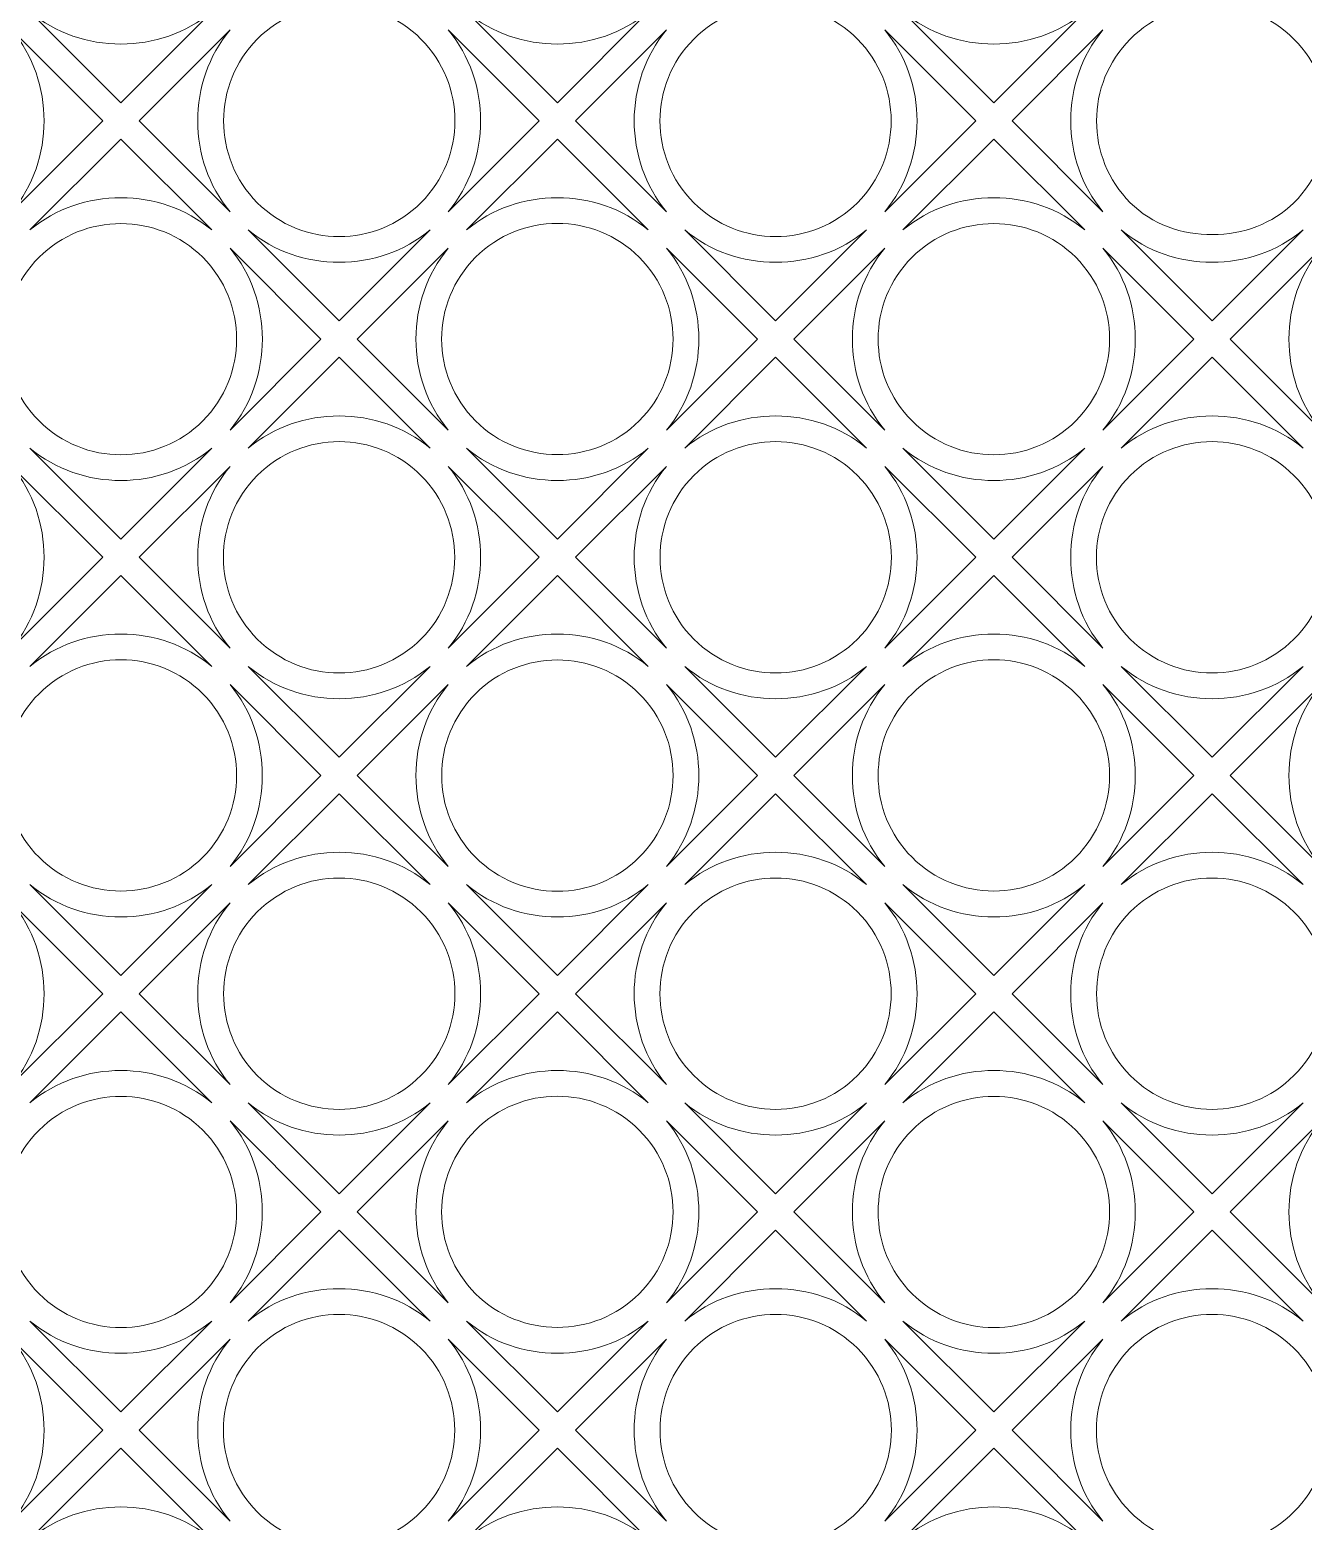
# Model space of a CAD drawing. Header units: centimetres. Extents: x -323 to 323, y -154 to 154.
# Drawn here: x 110.8 to 209.8, y -75 to 41 of the extents above; entities that cross this region are included whole.
import ezdxf

# ---------------------------------------------------------------- set-up
doc = ezdxf.new("R2010")
doc.units = ezdxf.units.CM
doc.header["$MEASUREMENT"] = 0
doc.layers.add('layer 1', color=7, linetype='Continuous')

msp = doc.modelspace()

# ---------------------------------------------------------------- linework, layer by layer
at = {"layer": 'layer 1', "color": 250, "lineweight": 9}
for points, knots in [([(168.76868, -154.14938), (168.76868, -154.14938), (14.61957, -0.00025), (14.61957, -0.00025), (14.61957, -0.00025), (14.61957, -0.00025), (168.76928, 154.14937), (168.76928, 154.14937), (168.76928, 154.14937), (168.76928, 154.14937), (322.91835, 0.0003), (322.91835, 0.0003), (322.91835, 0.0003), (322.91835, 0.0003), (168.76868, -154.14938), (168.76868, -154.14938)], [0, 0, 0, 0, 0.2, 0.2, 0.2, 0.2, 0.4, 0.4, 0.4, 0.4, 0.6, 0.6, 0.6, 0.6, 1, 1, 1, 1]), ([(128.46414, 27.57741), (131.97715, 24.06434), (137.67847, 24.06438), (141.19152, 27.57736), (141.19152, 27.57736), (144.70458, 31.09038), (144.70455, 36.79173), (141.19156, 40.30476), (141.19156, 40.30476), (137.67857, 43.81776), (131.97719, 43.81781), (128.46419, 40.30481), (128.46419, 40.30481), (124.96971, 36.81035), (124.96966, 31.07189), (128.46414, 27.57741)], [0, 0, 0, 0, 0.2, 0.2, 0.2, 0.2, 0.4, 0.4, 0.4, 0.4, 0.6, 0.6, 0.6, 0.6, 1, 1, 1, 1]), ([(175.13285, 40.30491), (171.61985, 43.81796), (165.9185, 43.81795), (162.40546, 40.30497), (162.40546, 40.30497), (158.89126, 36.7908), (158.89557, 31.08744), (162.40542, 27.57757), (162.40542, 27.57757), (165.91843, 24.06454), (171.61977, 24.06452), (175.1328, 27.57752), (175.1328, 27.57752), (178.62726, 31.07196), (178.62732, 36.81044), (175.13285, 40.30491)], [0, 0, 0, 0, 0.2, 0.2, 0.2, 0.2, 0.4, 0.4, 0.4, 0.4, 0.6, 0.6, 0.6, 0.6, 1, 1, 1, 1]), ([(196.34653, 27.57756), (199.71373, 24.21036), (205.81456, 24.31819), (209.07391, 27.5775), (209.07391, 27.5775), (212.58696, 31.09052), (212.58695, 36.79188), (209.07396, 40.3049), (209.07396, 40.3049), (205.56097, 43.81794), (199.85958, 43.81792), (196.34658, 40.30495), (196.34658, 40.30495), (192.85211, 36.81051), (192.85206, 31.07202), (196.34653, 27.57756)], [0, 0, 0, 0, 0.2, 0.2, 0.2, 0.2, 0.4, 0.4, 0.4, 0.4, 0.6, 0.6, 0.6, 0.6, 1, 1, 1, 1]), ([(124.92843, 42.42632), (120.90869, 39.07705), (114.80594, 39.077), (110.78617, 42.4263), (110.78617, 42.4263), (110.78617, 42.4263), (117.8573, 35.35516), (117.8573, 35.35516), (117.8573, 35.35516), (117.8573, 35.35516), (124.92843, 42.42632), (124.92843, 42.42632)], [0, 0, 0, 0, 0.25, 0.25, 0.25, 0.25, 0.5, 0.5, 0.5, 0.5, 1, 1, 1, 1]), ([(144.72743, 42.42644), (148.74718, 39.07718), (154.84996, 39.07717), (158.86971, 42.42642), (158.86971, 42.42642), (158.86971, 42.42642), (151.79856, 35.35529), (151.79856, 35.35529), (151.79856, 35.35529), (151.79856, 35.35529), (144.72743, 42.42644), (144.72743, 42.42644)], [0, 0, 0, 0, 0.25, 0.25, 0.25, 0.25, 0.5, 0.5, 0.5, 0.5, 1, 1, 1, 1]), ([(192.81082, 42.42645), (188.78928, 39.07566), (182.68858, 39.07694), (178.66855, 42.42643), (178.66855, 42.42643), (178.66855, 42.42643), (185.73969, 35.35529), (185.73969, 35.35529), (185.73969, 35.35529), (185.73969, 35.35529), (192.81082, 42.42645), (192.81082, 42.42645)], [0, 0, 0, 0, 0.25, 0.25, 0.25, 0.25, 0.5, 0.5, 0.5, 0.5, 1, 1, 1, 1]), ([(109.37206, 26.87003), (112.72134, 30.8898), (112.72137, 36.99252), (109.37208, 41.0123), (109.37208, 41.0123), (109.37208, 41.0123), (116.44323, 33.94116), (116.44323, 33.94116), (116.44323, 33.94116), (116.44323, 33.94116), (109.37206, 26.87003), (109.37206, 26.87003)], [0, 0, 0, 0, 0.25, 0.25, 0.25, 0.25, 0.5, 0.5, 0.5, 0.5, 1, 1, 1, 1]), ([(126.34252, 41.01222), (122.99325, 36.99245), (122.99322, 30.88974), (126.34248, 26.86995), (126.34248, 26.86995), (126.34248, 26.86995), (119.27136, 33.94108), (119.27136, 33.94108), (119.27136, 33.94108), (119.27136, 33.94108), (126.34252, 41.01222), (126.34252, 41.01222)], [0, 0, 0, 0, 0.25, 0.25, 0.25, 0.25, 0.5, 0.5, 0.5, 0.5, 1, 1, 1, 1]), ([(143.31321, 41.01223), (146.66246, 36.99249), (146.6625, 30.88971), (143.31323, 26.86995), (143.31323, 26.86995), (143.31323, 26.86995), (150.38436, 33.94108), (150.38436, 33.94108), (150.38436, 33.94108), (150.38436, 33.94108), (143.31321, 41.01223), (143.31321, 41.01223)], [0, 0, 0, 0, 0.25, 0.25, 0.25, 0.25, 0.5, 0.5, 0.5, 0.5, 1, 1, 1, 1]), ([(160.28378, 26.87009), (156.93451, 30.88985), (156.93451, 36.99261), (160.28375, 41.01238), (160.28375, 41.01238), (160.28375, 41.01238), (153.21262, 33.94123), (153.21262, 33.94123), (153.21262, 33.94123), (153.21262, 33.94123), (160.28378, 26.87009), (160.28378, 26.87009)], [0, 0, 0, 0, 0.25, 0.25, 0.25, 0.25, 0.5, 0.5, 0.5, 0.5, 1, 1, 1, 1]), ([(177.25447, 26.8701), (180.60376, 30.88988), (180.60377, 36.99258), (177.25449, 41.01237), (177.25449, 41.01237), (177.25449, 41.01237), (184.32563, 33.94123), (184.32563, 33.94123), (184.32563, 33.94123), (184.32563, 33.94123), (177.25447, 26.8701), (177.25447, 26.8701)], [0, 0, 0, 0, 0.25, 0.25, 0.25, 0.25, 0.5, 0.5, 0.5, 0.5, 1, 1, 1, 1]), ([(194.22491, 41.01236), (190.87564, 36.99259), (190.8756, 30.88987), (194.22489, 26.87009), (194.22489, 26.87009), (194.22489, 26.87009), (187.15375, 33.94123), (187.15375, 33.94123), (187.15375, 33.94123), (187.15375, 33.94123), (194.22491, 41.01236), (194.22491, 41.01236)], [0, 0, 0, 0, 0.25, 0.25, 0.25, 0.25, 0.5, 0.5, 0.5, 0.5, 1, 1, 1, 1]), ([(110.78616, 25.45595), (114.8059, 28.80522), (120.90866, 28.80525), (124.92843, 25.45597), (124.92843, 25.45597), (124.92843, 25.45597), (117.85729, 32.52711), (117.85729, 32.52711), (117.85729, 32.52711), (117.85729, 32.52711), (110.78616, 25.45595), (110.78616, 25.45595)], [0, 0, 0, 0, 0.25, 0.25, 0.25, 0.25, 0.5, 0.5, 0.5, 0.5, 1, 1, 1, 1]), ([(158.86956, 25.45588), (154.84983, 28.80512), (148.74703, 28.80516), (144.72728, 25.4559), (144.72728, 25.4559), (144.72728, 25.4559), (151.79841, 32.52703), (151.79841, 32.52703), (151.79841, 32.52703), (151.79841, 32.52703), (158.86956, 25.45588), (158.86956, 25.45588)], [0, 0, 0, 0, 0.25, 0.25, 0.25, 0.25, 0.5, 0.5, 0.5, 0.5, 1, 1, 1, 1]), ([(178.66856, 25.45602), (182.68832, 28.80529), (188.79105, 28.80532), (192.81083, 25.45604), (192.81083, 25.45604), (192.81083, 25.45604), (185.73969, 32.52718), (185.73969, 32.52718), (185.73969, 32.52718), (185.73969, 32.52718), (178.66856, 25.45602), (178.66856, 25.45602)], [0, 0, 0, 0, 0.25, 0.25, 0.25, 0.25, 0.5, 0.5, 0.5, 0.5, 1, 1, 1, 1]), ([(124.22097, 23.33432), (127.73403, 19.82132), (127.73399, 14.11998), (124.22103, 10.60694), (124.22103, 10.60694), (120.70801, 7.09392), (115.00666, 7.09389), (111.49362, 10.6069), (111.49362, 10.6069), (107.98062, 14.11988), (107.98058, 19.82126), (111.49357, 23.33427), (111.49357, 23.33427), (114.988, 26.82874), (120.72649, 26.8288), (124.22097, 23.33432)], [0, 0, 0, 0, 0.2, 0.2, 0.2, 0.2, 0.4, 0.4, 0.4, 0.4, 0.6, 0.6, 0.6, 0.6, 1, 1, 1, 1]), ([(145.43474, 10.60681), (141.92169, 14.1198), (141.92171, 19.82116), (145.43469, 23.33419), (145.43469, 23.33419), (148.94771, 26.84725), (154.64907, 26.84721), (158.16208, 23.33424), (158.16208, 23.33424), (161.6751, 19.82122), (161.67513, 14.11988), (158.16213, 10.60686), (158.16213, 10.60686), (154.6677, 7.11236), (148.92921, 7.11234), (145.43474, 10.60681)], [0, 0, 0, 0, 0.2, 0.2, 0.2, 0.2, 0.4, 0.4, 0.4, 0.4, 0.6, 0.6, 0.6, 0.6, 1, 1, 1, 1]), ([(192.10337, 23.33439), (195.6164, 19.82139), (195.61641, 14.12004), (192.10342, 10.60701), (192.10342, 10.60701), (188.59041, 7.09395), (182.88905, 7.09397), (179.37603, 10.60696), (179.37603, 10.60696), (175.86302, 14.11994), (175.86296, 19.82133), (179.37597, 23.33434), (179.37597, 23.33434), (182.87041, 26.82881), (188.6089, 26.82886), (192.10337, 23.33439)], [0, 0, 0, 0, 0.2, 0.2, 0.2, 0.2, 0.4, 0.4, 0.4, 0.4, 0.6, 0.6, 0.6, 0.6, 1, 1, 1, 1]), ([(141.899, 25.45572), (137.87922, 22.10643), (131.7765, 22.10648), (127.75671, 25.45573), (127.75671, 25.45573), (127.75671, 25.45573), (134.82784, 18.38459), (134.82784, 18.38459), (134.82784, 18.38459), (134.82784, 18.38459), (141.899, 25.45572), (141.899, 25.45572)], [0, 0, 0, 0, 0.25, 0.25, 0.25, 0.25, 0.5, 0.5, 0.5, 0.5, 1, 1, 1, 1]), ([(175.84026, 25.45588), (171.8205, 22.1066), (165.71774, 22.10663), (161.69798, 25.45589), (161.69798, 25.45589), (161.69798, 25.45589), (168.76913, 18.38474), (168.76913, 18.38474), (168.76913, 18.38474), (168.76913, 18.38474), (175.84026, 25.45588), (175.84026, 25.45588)], [0, 0, 0, 0, 0.25, 0.25, 0.25, 0.25, 0.5, 0.5, 0.5, 0.5, 1, 1, 1, 1]), ([(209.7814, 25.45586), (205.76162, 22.10658), (199.65888, 22.10662), (195.63911, 25.45587), (195.63911, 25.45587), (195.63911, 25.45587), (202.71025, 18.38474), (202.71025, 18.38474), (202.71025, 18.38474), (202.71025, 18.38474), (209.7814, 25.45586), (209.7814, 25.45586)], [0, 0, 0, 0, 0.25, 0.25, 0.25, 0.25, 0.5, 0.5, 0.5, 0.5, 1, 1, 1, 1]), ([(126.34266, 9.89946), (129.69196, 13.91925), (129.69189, 20.02198), (126.34265, 24.04175), (126.34265, 24.04175), (126.34265, 24.04175), (133.41379, 16.97061), (133.41379, 16.97061), (133.41379, 16.97061), (133.41379, 16.97061), (126.34266, 9.89946), (126.34266, 9.89946)], [0, 0, 0, 0, 0.25, 0.25, 0.25, 0.25, 0.5, 0.5, 0.5, 0.5, 1, 1, 1, 1]), ([(143.31305, 24.04167), (139.96377, 20.02191), (139.96382, 13.91914), (143.31305, 9.89938), (143.31305, 9.89938), (143.31305, 9.89938), (136.24193, 16.97051), (136.24193, 16.97051), (136.24193, 16.97051), (136.24193, 16.97051), (143.31305, 24.04167), (143.31305, 24.04167)], [0, 0, 0, 0, 0.25, 0.25, 0.25, 0.25, 0.5, 0.5, 0.5, 0.5, 1, 1, 1, 1]), ([(160.28377, 9.89939), (163.63306, 13.91916), (163.63302, 20.02191), (160.28377, 24.04167), (160.28377, 24.04167), (160.28377, 24.04167), (167.35492, 16.97052), (167.35492, 16.97052), (167.35492, 16.97052), (167.35492, 16.97052), (160.28377, 9.89939), (160.28377, 9.89939)], [0, 0, 0, 0, 0.25, 0.25, 0.25, 0.25, 0.5, 0.5, 0.5, 0.5, 1, 1, 1, 1]), ([(177.25434, 24.04181), (173.90503, 20.02207), (173.90512, 13.91927), (177.25434, 9.89952), (177.25434, 9.89952), (177.25434, 9.89952), (170.18319, 16.97068), (170.18319, 16.97068), (170.18319, 16.97068), (170.18319, 16.97068), (177.25434, 24.04181), (177.25434, 24.04181)], [0, 0, 0, 0, 0.25, 0.25, 0.25, 0.25, 0.5, 0.5, 0.5, 0.5, 1, 1, 1, 1]), ([(194.22505, 9.89952), (197.57434, 13.9193), (197.57431, 20.02203), (194.22505, 24.04182), (194.22505, 24.04182), (194.22505, 24.04182), (201.29619, 16.97068), (201.29619, 16.97068), (201.29619, 16.97068), (201.29619, 16.97068), (194.22505, 9.89952), (194.22505, 9.89952)], [0, 0, 0, 0, 0.25, 0.25, 0.25, 0.25, 0.5, 0.5, 0.5, 0.5, 1, 1, 1, 1]), ([(211.19544, 24.04182), (207.84614, 20.02201), (207.84622, 13.91931), (211.19546, 9.89952), (211.19546, 9.89952), (211.19546, 9.89952), (204.12432, 16.97066), (204.12432, 16.97066), (204.12432, 16.97066), (204.12432, 16.97066), (211.19544, 24.04182), (211.19544, 24.04182)], [0, 0, 0, 0, 0.25, 0.25, 0.25, 0.25, 0.5, 0.5, 0.5, 0.5, 1, 1, 1, 1]), ([(127.7567, 8.48541), (131.77649, 11.83471), (137.87923, 11.83465), (141.899, 8.4854), (141.899, 8.4854), (141.899, 8.4854), (134.82786, 15.55654), (134.82786, 15.55654), (134.82786, 15.55654), (134.82786, 15.55654), (127.7567, 8.48541), (127.7567, 8.48541)], [0, 0, 0, 0, 0.25, 0.25, 0.25, 0.25, 0.5, 0.5, 0.5, 0.5, 1, 1, 1, 1]), ([(161.69785, 8.48532), (165.71761, 11.8346), (171.82038, 11.83456), (175.84013, 8.48531), (175.84013, 8.48531), (175.84013, 8.48531), (168.76898, 15.55646), (168.76898, 15.55646), (168.76898, 15.55646), (168.76898, 15.55646), (161.69785, 8.48532), (161.69785, 8.48532)], [0, 0, 0, 0, 0.25, 0.25, 0.25, 0.25, 0.5, 0.5, 0.5, 0.5, 1, 1, 1, 1]), ([(195.6391, 8.48548), (199.65888, 11.83476), (205.76162, 11.83472), (209.7814, 8.48547), (209.7814, 8.48547), (209.7814, 8.48547), (202.71026, 15.55661), (202.71026, 15.55661), (202.71026, 15.55661), (202.71026, 15.55661), (195.6391, 8.48548), (195.6391, 8.48548)], [0, 0, 0, 0, 0.25, 0.25, 0.25, 0.25, 0.5, 0.5, 0.5, 0.5, 1, 1, 1, 1]), ([(141.19157, 6.36372), (137.67858, 9.87674), (131.97725, 9.87678), (128.4642, 6.36379), (128.4642, 6.36379), (124.95114, 2.85076), (124.95115, -2.85059), (128.46414, -6.36362), (128.46414, -6.36362), (131.97715, -9.87665), (137.67851, -9.87665), (141.19152, -6.36367), (141.19152, -6.36367), (144.68599, -2.86923), (144.68604, 2.86925), (141.19157, 6.36372)], [0, 0, 0, 0, 0.2, 0.2, 0.2, 0.2, 0.4, 0.4, 0.4, 0.4, 0.6, 0.6, 0.6, 0.6, 1, 1, 1, 1]), ([(162.40526, -6.36371), (165.91825, -9.87677), (171.61961, -9.87675), (175.13265, -6.36377), (175.13265, -6.36377), (178.6457, -2.85075), (178.64567, 2.85059), (175.13269, 6.36363), (175.13269, 6.36363), (171.61969, 9.87666), (165.91833, 9.87666), (162.40531, 6.36368), (162.40531, 6.36368), (158.91085, 2.86924), (158.91079, -2.86924), (162.40526, -6.36371)], [0, 0, 0, 0, 0.2, 0.2, 0.2, 0.2, 0.4, 0.4, 0.4, 0.4, 0.6, 0.6, 0.6, 0.6, 1, 1, 1, 1]), ([(209.07397, 6.36379), (205.56099, 9.87683), (199.85961, 9.87681), (196.34659, 6.36384), (196.34659, 6.36384), (192.83352, 2.85081), (192.83355, -2.85054), (196.34655, -6.36356), (196.34655, -6.36356), (199.85955, -9.87659), (205.56089, -9.8766), (209.07391, -6.36361), (209.07391, -6.36361), (212.56839, -2.86917), (212.56845, 2.86931), (209.07397, 6.36379)], [0, 0, 0, 0, 0.2, 0.2, 0.2, 0.2, 0.4, 0.4, 0.4, 0.4, 0.6, 0.6, 0.6, 0.6, 1, 1, 1, 1]), ([(110.78615, 8.48525), (114.8059, 5.13599), (120.90867, 5.13598), (124.92844, 8.48523), (124.92844, 8.48523), (124.92844, 8.48523), (117.85729, 1.4141), (117.85729, 1.4141), (117.85729, 1.4141), (117.85729, 1.4141), (110.78615, 8.48525), (110.78615, 8.48525)], [0, 0, 0, 0, 0.25, 0.25, 0.25, 0.25, 0.5, 0.5, 0.5, 0.5, 1, 1, 1, 1]), ([(158.86955, 8.48518), (154.84978, 5.13591), (148.74706, 5.1359), (144.72728, 8.48516), (144.72728, 8.48516), (144.72728, 8.48516), (151.79841, 1.41402), (151.79841, 1.41402), (151.79841, 1.41402), (151.79841, 1.41402), (158.86955, 8.48518), (158.86955, 8.48518)], [0, 0, 0, 0, 0.25, 0.25, 0.25, 0.25, 0.5, 0.5, 0.5, 0.5, 1, 1, 1, 1]), ([(178.66855, 8.48532), (182.68829, 5.13607), (188.79109, 5.13603), (192.81083, 8.48531), (192.81083, 8.48531), (192.81083, 8.48531), (185.73969, 1.41417), (185.73969, 1.41417), (185.73969, 1.41417), (185.73969, 1.41417), (178.66855, 8.48532), (178.66855, 8.48532)], [0, 0, 0, 0, 0.25, 0.25, 0.25, 0.25, 0.5, 0.5, 0.5, 0.5, 1, 1, 1, 1]), ([(109.37194, 7.07104), (112.7212, 3.05129), (112.72123, -3.05147), (109.37196, -7.07125), (109.37196, -7.07125), (109.37196, -7.07125), (116.44309, -0.0001), (116.44309, -0.0001), (116.44309, -0.0001), (116.44309, -0.0001), (109.37194, 7.07104), (109.37194, 7.07104)], [0, 0, 0, 0, 0.25, 0.25, 0.25, 0.25, 0.5, 0.5, 0.5, 0.5, 1, 1, 1, 1]), ([(126.3425, -7.07109), (122.99325, -3.05138), (122.99322, 3.05144), (126.34248, 7.07119), (126.34248, 7.07119), (126.34248, 7.07119), (119.27135, 0.00004), (119.27135, 0.00004), (119.27135, 0.00004), (119.27135, 0.00004), (126.3425, -7.07109), (126.3425, -7.07109)], [0, 0, 0, 0, 0.25, 0.25, 0.25, 0.25, 0.5, 0.5, 0.5, 0.5, 1, 1, 1, 1]), ([(143.3132, -7.07109), (146.66246, -3.05131), (146.66252, 3.05139), (143.31322, 7.07118), (143.31322, 7.07118), (143.31322, 7.07118), (150.38436, 0.00004), (150.38436, 0.00004), (150.38436, 0.00004), (150.38436, 0.00004), (143.3132, -7.07109), (143.3132, -7.07109)], [0, 0, 0, 0, 0.25, 0.25, 0.25, 0.25, 0.5, 0.5, 0.5, 0.5, 1, 1, 1, 1]), ([(160.28364, 7.0711), (156.93435, 3.05136), (156.93436, -3.05142), (160.28362, -7.07117), (160.28362, -7.07117), (160.28362, -7.07117), (153.21248, -0.00003), (153.21248, -0.00003), (153.21248, -0.00003), (153.21248, -0.00003), (160.28364, 7.0711), (160.28364, 7.0711)], [0, 0, 0, 0, 0.25, 0.25, 0.25, 0.25, 0.5, 0.5, 0.5, 0.5, 1, 1, 1, 1]), ([(177.25434, 7.0711), (180.60358, 3.05137), (180.60363, -3.05144), (177.25436, -7.07118), (177.25436, -7.07118), (177.25436, -7.07118), (184.32549, -0.00003), (184.32549, -0.00003), (184.32549, -0.00003), (184.32549, -0.00003), (177.25434, 7.0711), (177.25434, 7.0711)], [0, 0, 0, 0, 0.25, 0.25, 0.25, 0.25, 0.5, 0.5, 0.5, 0.5, 1, 1, 1, 1]), ([(194.2249, -7.07103), (190.87565, -3.05129), (190.87562, 3.05151), (194.22488, 7.07125), (194.22488, 7.07125), (194.22488, 7.07125), (187.15375, 0.00011), (187.15375, 0.00011), (187.15375, 0.00011), (187.15375, 0.00011), (194.2249, -7.07103), (194.2249, -7.07103)], [0, 0, 0, 0, 0.25, 0.25, 0.25, 0.25, 0.5, 0.5, 0.5, 0.5, 1, 1, 1, 1]), ([(124.92829, -8.48531), (120.90854, -5.13605), (114.80575, -5.13603), (110.78599, -8.48529), (110.78599, -8.48529), (110.78599, -8.48529), (117.85715, -1.41416), (117.85715, -1.41416), (117.85715, -1.41416), (117.85715, -1.41416), (124.92829, -8.48531), (124.92829, -8.48531)], [0, 0, 0, 0, 0.25, 0.25, 0.25, 0.25, 0.5, 0.5, 0.5, 0.5, 1, 1, 1, 1]), ([(144.72728, -8.48517), (148.74705, -5.13588), (154.84977, -5.13589), (158.86955, -8.48515), (158.86955, -8.48515), (158.86955, -8.48515), (151.79842, -1.41401), (151.79842, -1.41401), (151.79842, -1.41401), (151.79842, -1.41401), (144.72728, -8.48517), (144.72728, -8.48517)], [0, 0, 0, 0, 0.25, 0.25, 0.25, 0.25, 0.5, 0.5, 0.5, 0.5, 1, 1, 1, 1]), ([(192.81068, -8.48524), (188.79093, -5.13598), (182.68818, -5.13597), (178.6684, -8.48522), (178.6684, -8.48522), (178.6684, -8.48522), (185.73955, -1.41409), (185.73955, -1.41409), (185.73955, -1.41409), (185.73955, -1.41409), (192.81068, -8.48524), (192.81068, -8.48524)], [0, 0, 0, 0, 0.25, 0.25, 0.25, 0.25, 0.5, 0.5, 0.5, 0.5, 1, 1, 1, 1]), ([(111.49347, -23.33438), (107.98045, -19.82139), (107.98042, -14.12004), (111.49341, -10.607), (111.49341, -10.607), (115.00646, -7.09393), (120.70779, -7.09396), (124.22081, -10.60695), (124.22081, -10.60695), (127.73384, -14.11997), (127.73385, -19.82131), (124.22086, -23.33433), (124.22086, -23.33433), (120.72643, -26.82879), (114.98794, -26.82885), (111.49347, -23.33438)], [0, 0, 0, 0, 0.2, 0.2, 0.2, 0.2, 0.4, 0.4, 0.4, 0.4, 0.6, 0.6, 0.6, 0.6, 1, 1, 1, 1]), ([(158.16209, -10.6068), (161.67515, -14.1198), (161.67513, -19.82115), (158.16215, -23.33418), (158.16215, -23.33418), (154.64911, -26.84722), (148.94779, -26.84724), (145.43475, -23.33423), (145.43475, -23.33423), (141.92173, -19.82123), (141.92172, -14.11986), (145.4347, -10.60685), (145.4347, -10.60685), (148.92913, -7.11239), (154.66763, -7.11233), (158.16209, -10.6068)], [0, 0, 0, 0, 0.2, 0.2, 0.2, 0.2, 0.4, 0.4, 0.4, 0.4, 0.6, 0.6, 0.6, 0.6, 1, 1, 1, 1]), ([(179.37587, -23.33432), (175.86281, -19.82132), (175.86284, -14.11997), (179.37581, -10.60693), (179.37581, -10.60693), (182.88883, -7.09388), (188.59019, -7.0939), (192.10321, -10.60689), (192.10321, -10.60689), (195.61625, -14.11989), (195.61625, -19.82125), (192.10326, -23.33427), (192.10326, -23.33427), (188.60882, -26.82874), (182.87035, -26.8288), (179.37587, -23.33432)], [0, 0, 0, 0, 0.2, 0.2, 0.2, 0.2, 0.4, 0.4, 0.4, 0.4, 0.6, 0.6, 0.6, 0.6, 1, 1, 1, 1]), ([(141.89899, -8.48531), (137.87923, -11.83459), (131.77647, -11.83456), (127.7567, -8.48529), (127.7567, -8.48529), (127.7567, -8.48529), (134.82786, -15.55645), (134.82786, -15.55645), (134.82786, -15.55645), (134.82786, -15.55645), (141.89899, -8.48531), (141.89899, -8.48531)], [0, 0, 0, 0, 0.25, 0.25, 0.25, 0.25, 0.5, 0.5, 0.5, 0.5, 1, 1, 1, 1]), ([(175.84013, -8.48541), (171.82035, -11.8347), (165.71761, -11.83465), (161.69784, -8.48539), (161.69784, -8.48539), (161.69784, -8.48539), (168.76898, -15.55653), (168.76898, -15.55653), (168.76898, -15.55653), (168.76898, -15.55653), (175.84013, -8.48541), (175.84013, -8.48541)], [0, 0, 0, 0, 0.25, 0.25, 0.25, 0.25, 0.5, 0.5, 0.5, 0.5, 1, 1, 1, 1]), ([(209.78139, -8.48524), (205.76161, -11.83451), (199.65889, -11.83451), (195.6391, -8.48524), (195.6391, -8.48524), (195.6391, -8.48524), (202.71026, -15.55639), (202.71026, -15.55639), (202.71026, -15.55639), (202.71026, -15.55639), (209.78139, -8.48524), (209.78139, -8.48524)], [0, 0, 0, 0, 0.25, 0.25, 0.25, 0.25, 0.5, 0.5, 0.5, 0.5, 1, 1, 1, 1]), ([(126.3425, -24.0418), (129.69179, -20.02203), (129.69175, -13.91928), (126.34248, -9.89951), (126.34248, -9.89951), (126.34248, -9.89951), (133.41364, -16.97067), (133.41364, -16.97067), (133.41364, -16.97067), (133.41364, -16.97067), (126.3425, -24.0418), (126.3425, -24.0418)], [0, 0, 0, 0, 0.25, 0.25, 0.25, 0.25, 0.5, 0.5, 0.5, 0.5, 1, 1, 1, 1]), ([(143.31306, -9.89938), (139.96377, -13.91915), (139.96385, -20.02188), (143.31307, -24.04166), (143.31307, -24.04166), (143.31307, -24.04166), (136.24193, -16.9705), (136.24193, -16.9705), (136.24193, -16.9705), (136.24193, -16.9705), (143.31306, -9.89938), (143.31306, -9.89938)], [0, 0, 0, 0, 0.25, 0.25, 0.25, 0.25, 0.5, 0.5, 0.5, 0.5, 1, 1, 1, 1]), ([(160.28379, -24.04166), (163.63308, -20.02188), (163.63303, -13.91913), (160.28378, -9.89937), (160.28378, -9.89937), (160.28378, -9.89937), (167.35491, -16.97051), (167.35491, -16.97051), (167.35491, -16.97051), (167.35491, -16.97051), (160.28379, -24.04166), (160.28379, -24.04166)], [0, 0, 0, 0, 0.25, 0.25, 0.25, 0.25, 0.5, 0.5, 0.5, 0.5, 1, 1, 1, 1]), ([(177.25417, -9.89945), (173.90489, -13.91923), (173.90494, -20.02197), (177.25419, -24.04174), (177.25419, -24.04174), (177.25419, -24.04174), (170.18305, -16.9706), (170.18305, -16.9706), (170.18305, -16.9706), (170.18305, -16.9706), (177.25417, -9.89945), (177.25417, -9.89945)], [0, 0, 0, 0, 0.25, 0.25, 0.25, 0.25, 0.5, 0.5, 0.5, 0.5, 1, 1, 1, 1]), ([(194.2249, -24.04173), (197.57419, -20.02199), (197.57412, -13.91919), (194.22489, -9.89945), (194.22489, -9.89945), (194.22489, -9.89945), (201.29604, -16.9706), (201.29604, -16.9706), (201.29604, -16.9706), (201.29604, -16.9706), (194.2249, -24.04173), (194.2249, -24.04173)], [0, 0, 0, 0, 0.25, 0.25, 0.25, 0.25, 0.5, 0.5, 0.5, 0.5, 1, 1, 1, 1]), ([(211.19547, -9.89931), (207.84619, -13.91906), (207.84623, -20.02184), (211.19548, -24.04159), (211.19548, -24.04159), (211.19548, -24.04159), (204.12432, -16.97044), (204.12432, -16.97044), (204.12432, -16.97044), (204.12432, -16.97044), (211.19547, -9.89931), (211.19547, -9.89931)], [0, 0, 0, 0, 0.25, 0.25, 0.25, 0.25, 0.5, 0.5, 0.5, 0.5, 1, 1, 1, 1]), ([(127.75657, -25.45587), (131.77636, -22.10659), (137.87907, -22.10664), (141.89886, -25.45588), (141.89886, -25.45588), (141.89886, -25.45588), (134.8277, -18.38473), (134.8277, -18.38473), (134.8277, -18.38473), (134.8277, -18.38473), (127.75657, -25.45587), (127.75657, -25.45587)], [0, 0, 0, 0, 0.25, 0.25, 0.25, 0.25, 0.5, 0.5, 0.5, 0.5, 1, 1, 1, 1]), ([(161.69783, -25.45571), (165.71761, -22.10642), (171.82035, -22.10648), (175.84012, -25.45572), (175.84012, -25.45572), (175.84012, -25.45572), (168.76899, -18.38458), (168.76899, -18.38458), (168.76899, -18.38458), (168.76899, -18.38458), (161.69783, -25.45571), (161.69783, -25.45571)], [0, 0, 0, 0, 0.25, 0.25, 0.25, 0.25, 0.5, 0.5, 0.5, 0.5, 1, 1, 1, 1]), ([(195.63898, -25.4558), (199.65872, -22.10652), (205.76152, -22.10655), (209.78125, -25.45581), (209.78125, -25.45581), (209.78125, -25.45581), (202.71011, -18.38465), (202.71011, -18.38465), (202.71011, -18.38465), (202.71011, -18.38465), (195.63898, -25.4558), (195.63898, -25.4558)], [0, 0, 0, 0, 0.25, 0.25, 0.25, 0.25, 0.5, 0.5, 0.5, 0.5, 1, 1, 1, 1]), ([(128.46399, -40.3049), (131.97699, -43.81796), (137.67835, -43.81793), (141.19138, -40.30496), (141.19138, -40.30496), (144.70442, -36.79191), (144.70443, -31.0906), (141.19142, -27.57756), (141.19142, -27.57756), (137.67842, -24.06453), (131.97707, -24.06451), (128.46404, -27.57751), (128.46404, -27.57751), (124.96958, -31.07194), (124.96953, -36.81044), (128.46399, -40.3049)], [0, 0, 0, 0, 0.2, 0.2, 0.2, 0.2, 0.4, 0.4, 0.4, 0.4, 0.6, 0.6, 0.6, 0.6, 1, 1, 1, 1]), ([(175.1327, -27.57741), (171.61971, -24.06436), (165.91835, -24.06437), (162.40531, -27.57735), (162.40531, -27.57735), (158.89229, -31.09035), (158.89227, -36.79172), (162.40527, -40.30475), (162.40527, -40.30475), (165.9183, -43.81778), (171.61963, -43.81779), (175.13265, -40.30479), (175.13265, -40.30479), (178.6271, -36.81034), (178.62719, -31.0719), (175.1327, -27.57741)], [0, 0, 0, 0, 0.2, 0.2, 0.2, 0.2, 0.4, 0.4, 0.4, 0.4, 0.6, 0.6, 0.6, 0.6, 1, 1, 1, 1]), ([(196.3464, -40.30483), (199.85938, -43.8179), (205.56076, -43.81786), (209.07378, -40.30489), (209.07378, -40.30489), (212.58681, -36.79188), (212.58684, -31.0905), (209.07382, -27.5775), (209.07382, -27.5775), (205.56082, -24.06446), (199.85946, -24.06445), (196.34645, -27.57744), (196.34645, -27.57744), (192.85197, -31.07188), (192.85193, -36.81037), (196.3464, -40.30483)], [0, 0, 0, 0, 0.2, 0.2, 0.2, 0.2, 0.4, 0.4, 0.4, 0.4, 0.6, 0.6, 0.6, 0.6, 1, 1, 1, 1]), ([(124.92828, -25.45601), (120.9085, -28.80526), (114.8058, -28.80532), (110.78601, -25.45603), (110.78601, -25.45603), (110.78601, -25.45603), (117.85715, -32.52716), (117.85715, -32.52716), (117.85715, -32.52716), (117.85715, -32.52716), (124.92828, -25.45601), (124.92828, -25.45601)], [0, 0, 0, 0, 0.25, 0.25, 0.25, 0.25, 0.5, 0.5, 0.5, 0.5, 1, 1, 1, 1]), ([(144.72727, -25.45586), (148.747, -28.80513), (154.84981, -28.80515), (158.86956, -25.45589), (158.86956, -25.45589), (158.86956, -25.45589), (151.79841, -32.52702), (151.79841, -32.52702), (151.79841, -32.52702), (151.79841, -32.52702), (144.72727, -25.45586), (144.72727, -25.45586)], [0, 0, 0, 0, 0.25, 0.25, 0.25, 0.25, 0.5, 0.5, 0.5, 0.5, 1, 1, 1, 1]), ([(192.81068, -25.45594), (188.79091, -28.8052), (182.6882, -28.80526), (178.66841, -25.45596), (178.66841, -25.45596), (178.66841, -25.45596), (185.73955, -32.5271), (185.73955, -32.5271), (185.73955, -32.5271), (185.73955, -32.5271), (192.81068, -25.45594), (192.81068, -25.45594)], [0, 0, 0, 0, 0.25, 0.25, 0.25, 0.25, 0.5, 0.5, 0.5, 0.5, 1, 1, 1, 1]), ([(109.37193, -41.01235), (112.7212, -36.99257), (112.72124, -30.88987), (109.37195, -26.87008), (109.37195, -26.87008), (109.37195, -26.87008), (116.44309, -33.94122), (116.44309, -33.94122), (116.44309, -33.94122), (116.44309, -33.94122), (109.37193, -41.01235), (109.37193, -41.01235)], [0, 0, 0, 0, 0.25, 0.25, 0.25, 0.25, 0.5, 0.5, 0.5, 0.5, 1, 1, 1, 1]), ([(126.34236, -26.87008), (122.99308, -30.88985), (122.99308, -36.99258), (126.34234, -41.01236), (126.34234, -41.01236), (126.34234, -41.01236), (119.2712, -33.94123), (119.2712, -33.94123), (119.2712, -33.94123), (119.2712, -33.94123), (126.34236, -26.87008), (126.34236, -26.87008)], [0, 0, 0, 0, 0.25, 0.25, 0.25, 0.25, 0.5, 0.5, 0.5, 0.5, 1, 1, 1, 1]), ([(143.31305, -26.87008), (146.66232, -30.88983), (146.66235, -36.99261), (143.31308, -41.01238), (143.31308, -41.01238), (143.31308, -41.01238), (150.38421, -33.94123), (150.38421, -33.94123), (150.38421, -33.94123), (150.38421, -33.94123), (143.31305, -26.87008), (143.31305, -26.87008)], [0, 0, 0, 0, 0.25, 0.25, 0.25, 0.25, 0.5, 0.5, 0.5, 0.5, 1, 1, 1, 1]), ([(160.28362, -41.01222), (156.93441, -36.99251), (156.93432, -30.88965), (160.28361, -26.86994), (160.28361, -26.86994), (160.28361, -26.86994), (153.21247, -33.94108), (153.21247, -33.94108), (153.21247, -33.94108), (153.21247, -33.94108), (160.28362, -41.01222), (160.28362, -41.01222)], [0, 0, 0, 0, 0.25, 0.25, 0.25, 0.25, 0.5, 0.5, 0.5, 0.5, 1, 1, 1, 1]), ([(177.25432, -41.01221), (180.60361, -36.99245), (180.60363, -30.88972), (177.25434, -26.86994), (177.25434, -26.86994), (177.25434, -26.86994), (184.32548, -33.94108), (184.32548, -33.94108), (184.32548, -33.94108), (184.32548, -33.94108), (177.25432, -41.01221), (177.25432, -41.01221)], [0, 0, 0, 0, 0.25, 0.25, 0.25, 0.25, 0.5, 0.5, 0.5, 0.5, 1, 1, 1, 1]), ([(194.22477, -26.87002), (190.8755, -30.88978), (190.87548, -36.99252), (194.22475, -41.01229), (194.22475, -41.01229), (194.22475, -41.01229), (187.15361, -33.94115), (187.15361, -33.94115), (187.15361, -33.94115), (187.15361, -33.94115), (194.22477, -26.87002), (194.22477, -26.87002)], [0, 0, 0, 0, 0.25, 0.25, 0.25, 0.25, 0.5, 0.5, 0.5, 0.5, 1, 1, 1, 1]), ([(110.78601, -42.42643), (114.80578, -39.07716), (120.90852, -39.07714), (124.92829, -42.42642), (124.92829, -42.42642), (124.92829, -42.42642), (117.85715, -35.35527), (117.85715, -35.35527), (117.85715, -35.35527), (117.85715, -35.35527), (110.78601, -42.42643), (110.78601, -42.42643)], [0, 0, 0, 0, 0.25, 0.25, 0.25, 0.25, 0.5, 0.5, 0.5, 0.5, 1, 1, 1, 1]), ([(158.86941, -42.42643), (154.84969, -39.07721), (148.74686, -39.07713), (144.72713, -42.42642), (144.72713, -42.42642), (144.72713, -42.42642), (151.79827, -35.35528), (151.79827, -35.35528), (151.79827, -35.35528), (151.79827, -35.35528), (158.86941, -42.42643), (158.86941, -42.42643)], [0, 0, 0, 0, 0.25, 0.25, 0.25, 0.25, 0.5, 0.5, 0.5, 0.5, 1, 1, 1, 1]), ([(178.66839, -42.42631), (182.68815, -39.07706), (188.7909, -39.07697), (192.81067, -42.42628), (192.81067, -42.42628), (192.81067, -42.42628), (185.73953, -35.35515), (185.73953, -35.35515), (185.73953, -35.35515), (185.73953, -35.35515), (178.66839, -42.42631), (178.66839, -42.42631)], [0, 0, 0, 0, 0.25, 0.25, 0.25, 0.25, 0.5, 0.5, 0.5, 0.5, 1, 1, 1, 1]), ([(124.22083, -44.54806), (127.73386, -48.06106), (127.73387, -53.7624), (124.22088, -57.27545), (124.22088, -57.27545), (120.70785, -60.7885), (115.0065, -60.78848), (111.49348, -57.27549), (111.49348, -57.27549), (107.98046, -53.76249), (107.98045, -48.06113), (111.49344, -44.54811), (111.49344, -44.54811), (114.98788, -41.05364), (120.72635, -41.05361), (124.22083, -44.54806)], [0, 0, 0, 0, 0.2, 0.2, 0.2, 0.2, 0.4, 0.4, 0.4, 0.4, 0.6, 0.6, 0.6, 0.6, 1, 1, 1, 1]), ([(145.4346, -57.27551), (141.92155, -53.76251), (141.92157, -48.06115), (145.43454, -44.54811), (145.43454, -44.54811), (148.94756, -41.03507), (154.64892, -41.03509), (158.16194, -44.54808), (158.16194, -44.54808), (161.67497, -48.06111), (161.67499, -53.76242), (158.16199, -57.27546), (158.16199, -57.27546), (154.66754, -60.7699), (148.92908, -60.76999), (145.4346, -57.27551)], [0, 0, 0, 0, 0.2, 0.2, 0.2, 0.2, 0.4, 0.4, 0.4, 0.4, 0.6, 0.6, 0.6, 0.6, 1, 1, 1, 1]), ([(192.10321, -44.54793), (195.61627, -48.06093), (195.61624, -53.76229), (192.10327, -57.27532), (192.10327, -57.27532), (188.59025, -60.78836), (182.8889, -60.78836), (179.37587, -57.27536), (179.37587, -57.27536), (175.86284, -53.76236), (175.86283, -48.061), (179.37582, -44.54798), (179.37582, -44.54798), (182.87024, -41.05353), (188.60875, -41.05344), (192.10321, -44.54793)], [0, 0, 0, 0, 0.2, 0.2, 0.2, 0.2, 0.4, 0.4, 0.4, 0.4, 0.6, 0.6, 0.6, 0.6, 1, 1, 1, 1]), ([(141.89886, -42.4266), (137.87908, -45.77586), (131.77633, -45.77584), (127.75656, -42.42659), (127.75656, -42.42659), (127.75656, -42.42659), (134.8277, -49.49772), (134.8277, -49.49772), (134.8277, -49.49772), (134.8277, -49.49772), (141.89886, -42.4266), (141.89886, -42.4266)], [0, 0, 0, 0, 0.25, 0.25, 0.25, 0.25, 0.5, 0.5, 0.5, 0.5, 1, 1, 1, 1]), ([(175.84011, -42.42644), (171.82037, -45.77572), (165.7176, -45.77567), (161.69782, -42.42643), (161.69782, -42.42643), (161.69782, -42.42643), (168.76898, -49.49758), (168.76898, -49.49758), (168.76898, -49.49758), (168.76898, -49.49758), (175.84011, -42.42644), (175.84011, -42.42644)], [0, 0, 0, 0, 0.25, 0.25, 0.25, 0.25, 0.5, 0.5, 0.5, 0.5, 1, 1, 1, 1]), ([(209.78125, -42.42653), (205.76149, -45.77584), (199.65872, -45.77574), (195.63897, -42.42651), (195.63897, -42.42651), (195.63897, -42.42651), (202.71011, -49.49765), (202.71011, -49.49765), (202.71011, -49.49765), (202.71011, -49.49765), (209.78125, -42.42653), (209.78125, -42.42653)], [0, 0, 0, 0, 0.25, 0.25, 0.25, 0.25, 0.5, 0.5, 0.5, 0.5, 1, 1, 1, 1]), ([(126.34252, -57.98293), (129.6918, -53.96316), (129.69177, -47.86039), (126.34251, -43.84063), (126.34251, -43.84063), (126.34251, -43.84063), (133.41364, -50.91178), (133.41364, -50.91178), (133.41364, -50.91178), (133.41364, -50.91178), (126.34252, -57.98293), (126.34252, -57.98293)], [0, 0, 0, 0, 0.25, 0.25, 0.25, 0.25, 0.5, 0.5, 0.5, 0.5, 1, 1, 1, 1]), ([(143.3129, -43.84064), (139.96362, -47.86041), (139.96367, -53.96316), (143.31291, -57.98293), (143.31291, -57.98293), (143.31291, -57.98293), (136.24177, -50.9118), (136.24177, -50.9118), (136.24177, -50.9118), (136.24177, -50.9118), (143.3129, -43.84064), (143.3129, -43.84064)], [0, 0, 0, 0, 0.25, 0.25, 0.25, 0.25, 0.5, 0.5, 0.5, 0.5, 1, 1, 1, 1]), ([(160.28362, -57.98292), (163.63291, -53.96317), (163.63288, -47.86041), (160.28362, -43.84064), (160.28362, -43.84064), (160.28362, -43.84064), (167.35477, -50.91179), (167.35477, -50.91179), (167.35477, -50.91179), (167.35477, -50.91179), (160.28362, -57.98292), (160.28362, -57.98292)], [0, 0, 0, 0, 0.25, 0.25, 0.25, 0.25, 0.5, 0.5, 0.5, 0.5, 1, 1, 1, 1]), ([(177.25418, -43.84051), (173.90491, -47.86025), (173.90493, -53.96306), (177.25419, -57.9828), (177.25419, -57.9828), (177.25419, -57.9828), (170.18303, -50.91164), (170.18303, -50.91164), (170.18303, -50.91164), (170.18303, -50.91164), (177.25418, -43.84051), (177.25418, -43.84051)], [0, 0, 0, 0, 0.25, 0.25, 0.25, 0.25, 0.5, 0.5, 0.5, 0.5, 1, 1, 1, 1]), ([(194.22491, -57.9828), (197.57419, -53.96298), (197.57416, -47.86031), (194.22488, -43.84051), (194.22488, -43.84051), (194.22488, -43.84051), (201.29603, -50.91164), (201.29603, -50.91164), (201.29603, -50.91164), (201.29603, -50.91164), (194.22491, -57.9828), (194.22491, -57.9828)], [0, 0, 0, 0, 0.25, 0.25, 0.25, 0.25, 0.5, 0.5, 0.5, 0.5, 1, 1, 1, 1]), ([(211.19531, -43.84057), (207.84602, -47.86034), (207.84607, -53.96309), (211.19532, -57.98286), (211.19532, -57.98286), (211.19532, -57.98286), (204.12418, -50.91172), (204.12418, -50.91172), (204.12418, -50.91172), (204.12418, -50.91172), (211.19531, -43.84057), (211.19531, -43.84057)], [0, 0, 0, 0, 0.25, 0.25, 0.25, 0.25, 0.5, 0.5, 0.5, 0.5, 1, 1, 1, 1]), ([(127.75657, -59.39697), (131.77635, -56.04766), (137.87911, -56.04776), (141.89886, -59.39699), (141.89886, -59.39699), (141.89886, -59.39699), (134.82772, -52.32584), (134.82772, -52.32584), (134.82772, -52.32584), (134.82772, -52.32584), (127.75657, -59.39697), (127.75657, -59.39697)], [0, 0, 0, 0, 0.25, 0.25, 0.25, 0.25, 0.5, 0.5, 0.5, 0.5, 1, 1, 1, 1]), ([(161.69769, -59.397), (165.71746, -56.04774), (171.82021, -56.04775), (175.83997, -59.39701), (175.83997, -59.39701), (175.83997, -59.39701), (168.76882, -52.32586), (168.76882, -52.32586), (168.76882, -52.32586), (168.76882, -52.32586), (161.69769, -59.397), (161.69769, -59.397)], [0, 0, 0, 0, 0.25, 0.25, 0.25, 0.25, 0.5, 0.5, 0.5, 0.5, 1, 1, 1, 1]), ([(195.63895, -59.39684), (199.65874, -56.04754), (205.76147, -56.04761), (209.78124, -59.39685), (209.78124, -59.39685), (209.78124, -59.39685), (202.71009, -52.32572), (202.71009, -52.32572), (202.71009, -52.32572), (202.71009, -52.32572), (195.63895, -59.39684), (195.63895, -59.39684)], [0, 0, 0, 0, 0.25, 0.25, 0.25, 0.25, 0.5, 0.5, 0.5, 0.5, 1, 1, 1, 1]), ([(141.19143, -61.51867), (137.67845, -58.0056), (131.97705, -58.00566), (128.46404, -61.51862), (128.46404, -61.51862), (124.95101, -65.03163), (124.951, -70.73301), (128.46401, -74.24601), (128.46401, -74.24601), (131.97704, -77.75904), (137.67835, -77.75906), (141.19138, -74.24606), (141.19138, -74.24606), (144.68584, -70.7516), (144.68591, -65.01315), (141.19143, -61.51867)], [0, 0, 0, 0, 0.2, 0.2, 0.2, 0.2, 0.4, 0.4, 0.4, 0.4, 0.6, 0.6, 0.6, 0.6, 1, 1, 1, 1]), ([(162.40511, -74.24603), (165.9181, -77.75908), (171.61947, -77.75906), (175.13249, -74.24609), (175.13249, -74.24609), (178.64555, -70.73306), (178.64553, -65.03173), (175.13253, -61.51868), (175.13253, -61.51868), (171.61954, -58.00567), (165.91818, -58.00564), (162.40517, -61.51863), (162.40517, -61.51863), (158.91489, -65.00888), (158.91488, -70.75581), (162.40511, -74.24603)], [0, 0, 0, 0, 0.2, 0.2, 0.2, 0.2, 0.4, 0.4, 0.4, 0.4, 0.6, 0.6, 0.6, 0.6, 1, 1, 1, 1]), ([(209.07382, -61.51854), (205.56082, -58.00549), (199.85948, -58.00549), (196.34643, -61.51848), (196.34643, -61.51848), (192.83338, -65.03147), (192.83342, -70.73288), (196.34639, -74.24588), (196.34639, -74.24588), (199.85938, -77.75893), (205.56075, -77.75891), (209.07377, -74.24593), (209.07377, -74.24593), (212.56823, -70.75149), (212.56829, -65.01301), (209.07382, -61.51854)], [0, 0, 0, 0, 0.2, 0.2, 0.2, 0.2, 0.4, 0.4, 0.4, 0.4, 0.6, 0.6, 0.6, 0.6, 1, 1, 1, 1]), ([(110.78601, -59.39714), (114.80575, -62.74639), (120.90854, -62.74642), (124.92829, -59.39716), (124.92829, -59.39716), (124.92829, -59.39716), (117.85715, -66.46828), (117.85715, -66.46828), (117.85715, -66.46828), (117.85715, -66.46828), (110.78601, -59.39714), (110.78601, -59.39714)], [0, 0, 0, 0, 0.25, 0.25, 0.25, 0.25, 0.5, 0.5, 0.5, 0.5, 1, 1, 1, 1]), ([(158.8694, -59.39713), (154.84964, -62.74641), (148.74691, -62.74643), (144.72713, -59.39714), (144.72713, -59.39714), (144.72713, -59.39714), (151.79827, -66.46829), (151.79827, -66.46829), (151.79827, -66.46829), (151.79827, -66.46829), (158.8694, -59.39713), (158.8694, -59.39713)], [0, 0, 0, 0, 0.25, 0.25, 0.25, 0.25, 0.5, 0.5, 0.5, 0.5, 1, 1, 1, 1]), ([(178.66839, -59.397), (182.68814, -62.74626), (188.79091, -62.74627), (192.81068, -59.39702), (192.81068, -59.39702), (192.81068, -59.39702), (185.73953, -66.46816), (185.73953, -66.46816), (185.73953, -66.46816), (185.73953, -66.46816), (178.66839, -59.397), (178.66839, -59.397)], [0, 0, 0, 0, 0.25, 0.25, 0.25, 0.25, 0.5, 0.5, 0.5, 0.5, 1, 1, 1, 1]), ([(109.37179, -60.81134), (112.72106, -64.83108), (112.72108, -70.93388), (109.37182, -74.95364), (109.37182, -74.95364), (109.37182, -74.95364), (116.44295, -67.88249), (116.44295, -67.88249), (116.44295, -67.88249), (116.44295, -67.88249), (109.37179, -60.81134), (109.37179, -60.81134)], [0, 0, 0, 0, 0.25, 0.25, 0.25, 0.25, 0.5, 0.5, 0.5, 0.5, 1, 1, 1, 1]), ([(126.34236, -74.95349), (122.99313, -70.93376), (122.99308, -64.83094), (126.34234, -60.81121), (126.34234, -60.81121), (126.34234, -60.81121), (119.2712, -67.88235), (119.2712, -67.88235), (119.2712, -67.88235), (119.2712, -67.88235), (126.34236, -74.95349), (126.34236, -74.95349)], [0, 0, 0, 0, 0.25, 0.25, 0.25, 0.25, 0.5, 0.5, 0.5, 0.5, 1, 1, 1, 1]), ([(143.31305, -74.95348), (146.66233, -70.93371), (146.66237, -64.831), (143.31307, -60.8112), (143.31307, -60.8112), (143.31307, -60.8112), (150.38421, -67.88235), (150.38421, -67.88235), (150.38421, -67.88235), (150.38421, -67.88235), (143.31305, -74.95348), (143.31305, -74.95348)], [0, 0, 0, 0, 0.25, 0.25, 0.25, 0.25, 0.5, 0.5, 0.5, 0.5, 1, 1, 1, 1]), ([(160.28349, -60.81122), (156.93424, -64.83095), (156.93417, -70.93373), (160.28346, -74.95349), (160.28346, -74.95349), (160.28346, -74.95349), (153.21233, -67.88236), (153.21233, -67.88236), (153.21233, -67.88236), (153.21233, -67.88236), (160.28349, -60.81122), (160.28349, -60.81122)], [0, 0, 0, 0, 0.25, 0.25, 0.25, 0.25, 0.5, 0.5, 0.5, 0.5, 1, 1, 1, 1]), ([(177.25418, -60.81122), (180.60342, -64.83095), (180.60348, -70.93373), (177.2542, -74.9535), (177.2542, -74.9535), (177.2542, -74.9535), (184.32533, -67.88236), (184.32533, -67.88236), (184.32533, -67.88236), (184.32533, -67.88236), (177.25418, -60.81122), (177.25418, -60.81122)], [0, 0, 0, 0, 0.25, 0.25, 0.25, 0.25, 0.5, 0.5, 0.5, 0.5, 1, 1, 1, 1]), ([(194.22474, -74.95335), (190.87549, -70.93361), (190.87546, -64.83081), (194.22472, -60.81107), (194.22472, -60.81107), (194.22472, -60.81107), (187.15359, -67.88221), (187.15359, -67.88221), (187.15359, -67.88221), (187.15359, -67.88221), (194.22474, -74.95335), (194.22474, -74.95335)], [0, 0, 0, 0, 0.25, 0.25, 0.25, 0.25, 0.5, 0.5, 0.5, 0.5, 1, 1, 1, 1]), ([(124.92814, -76.3677), (120.90841, -73.01846), (114.8056, -73.0184), (110.78586, -76.36768), (110.78586, -76.36768), (110.78586, -76.36768), (117.85701, -69.29655), (117.85701, -69.29655), (117.85701, -69.29655), (117.85701, -69.29655), (124.92814, -76.3677), (124.92814, -76.3677)], [0, 0, 0, 0, 0.25, 0.25, 0.25, 0.25, 0.5, 0.5, 0.5, 0.5, 1, 1, 1, 1]), ([(144.72713, -76.36757), (148.74685, -73.01833), (154.84966, -73.01825), (158.8694, -76.36754), (158.8694, -76.36754), (158.8694, -76.36754), (151.79826, -69.29642), (151.79826, -69.29642), (151.79826, -69.29642), (151.79826, -69.29642), (144.72713, -76.36757), (144.72713, -76.36757)], [0, 0, 0, 0, 0.25, 0.25, 0.25, 0.25, 0.5, 0.5, 0.5, 0.5, 1, 1, 1, 1]), ([(192.81053, -76.36757), (188.79078, -73.01831), (182.68801, -73.01828), (178.66825, -76.36754), (178.66825, -76.36754), (178.66825, -76.36754), (185.73939, -69.29641), (185.73939, -69.29641), (185.73939, -69.29641), (185.73939, -69.29641), (192.81053, -76.36757), (192.81053, -76.36757)], [0, 0, 0, 0, 0.25, 0.25, 0.25, 0.25, 0.5, 0.5, 0.5, 0.5, 1, 1, 1, 1])]:
    msp.add_open_spline(points, degree=3, knots=knots, dxfattribs=at)

doc.saveas('drawing.dxf')
